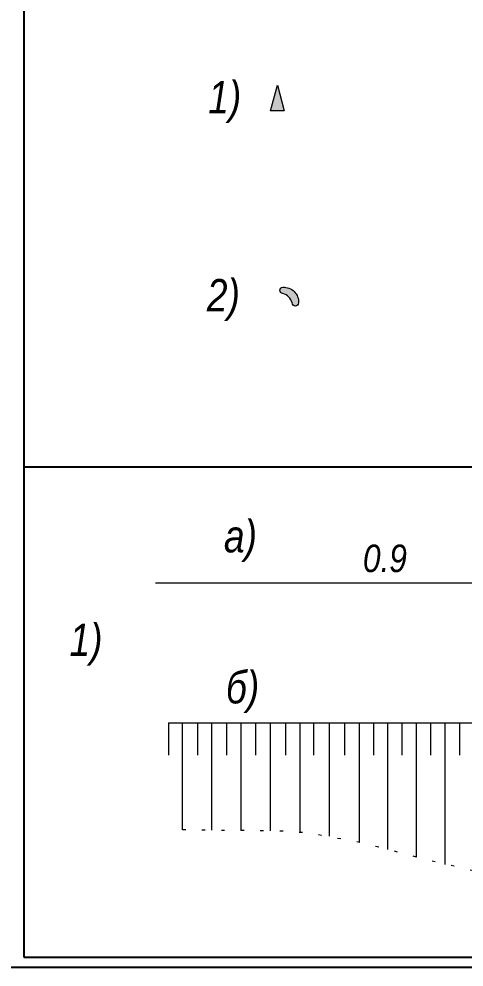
# Model space of a CAD drawing. Header units: metres. Extents: x -393 to 694, y -10 to 691.
# Drawn here: x 217.05 to 230.77, y 406.07 to 435.34 of the extents above; entities that cross this region are included whole.
import ezdxf

# ---------------------------------------------------------------- set-up
doc = ezdxf.new("R2010")
doc.units = ezdxf.units.M
doc.linetypes.add('СП-0.2х1.0', pattern=[1.2, 0.2, -1])
doc.layers.add('17 Рельеф', color=7, linetype='Continuous', lineweight=15, true_color=0xa55200)
doc.styles.add('СП_Д', font='ARIALNI.TTF')
doc.linetypes.add('СП_7.8.2', pattern='A,1,[130,ltypeshp.shx,S=0.25,R=0,X=0,Y=0.25],0,1,[130,ltypeshp.shx,S=0.6,R=0,X=0,Y=0.6],0', length=2)

# ---------------------------------------------------------------- blocks, each defined once
blk = doc.blocks.new('СП_9.17.1')
at = {"linetype": 'Continuous', "lineweight": 15}
h = blk.add_hatch(color=0, dxfattribs=at)
h.dxf.hatch_style = 1
h.paths.add_polyline_path([(0.2122606150651009, -0.3664759413285891, 1), (0.6022606150651006, -0.3664759413285925, 0.4575903748069788), (-0.367802568279615, 0.5999534592413575, 0.916536957916215), (-0.3678025682796096, 0.2099534592413574, -0.2698369532517209)])
at = {"color": 0, "linetype": 'Continuous', "lineweight": 15}
blk.add_lwpolyline([(0.6022606150651009, -0.3664759413285897, -1), (0.2122606150651009, -0.3664759413285896, 0.2698369532517216), (-0.3678025682796114, 0.2099534592413577, -0.9165369579162134), (-0.3678025682796113, 0.5999534592413578, -0.4575903748069766), (0.6022606150651009, -0.3664759413285897)], format="xyb", dxfattribs=at)
blk = doc.blocks.new('*U115')
at = {"linetype": 'Continuous', "lineweight": -2}
h = blk.add_hatch(color=0, dxfattribs=at)
h.dxf.hatch_style = 1
h.paths.add_polyline_path([(-0.4247561784244537, -0.5278616822944461), (0.4247561784242782, -0.5278616822944452), (1.757899381615857e-13, 1.055723364588891)])
at = {"color": 0, "linetype": 'Continuous', "lineweight": 5}
blk.add_lwpolyline([(-0.4247561784244537, -0.5278616822944461), (1.757899381615857e-13, 1.055723364588891), (0.4247561784242781, -0.5278616822944453)], close=True, dxfattribs=at)

msp = doc.modelspace()

# ---------------------------------------------------------------- linework, layer by layer
at = {"color": 7, "ltscale": 0.5}
msp.add_lwpolyline([(196.6000000000004, 406.0727287954369), (257.5, 406.0727287954369), (257.5, 506.492047277583), (196.6000000000004, 506.492047277583)], close=True, dxfattribs=at)
at = {"ltscale": 0.5}
msp.add_lwpolyline([(217.2000000000007, 406.3727287954371), (257.2000000000007, 406.3727287954371), (257.2000000000007, 494.5405109268922), (217.2000000000007, 494.5405109268922)], close=True, dxfattribs=at)
at = {"color": 253, "linetype": 'Continuous', "ltscale": 0.5}
msp.add_lwpolyline([(257.2000000000007, 421.5028997210911), (217.2000000000007, 421.5028997210911)], dxfattribs=at)
at = {"layer": '17 Рельеф', "color": 0, "linetype": 'СП_7.8.2', "ltscale": 0.5}
msp.add_lwpolyline([(234.9810234035772, 417.922455667145), (221.2638636465626, 417.922455667145)], dxfattribs=at)
at = {"layer": '17 Рельеф', "color": 0, "linetype": 'Continuous', "lineweight": 15, "ltscale": 0.5}
for points in [[(221.6570776420976, 413.6119153723453), (234.6107114634542, 413.6119153723453)], [(221.6570776420976, 413.6119153723453), (221.6570776420976, 412.6119153723453)], [(222.0850297357956, 413.6119153723453), (222.0850297357956, 410.3100739327024)], [(222.5526355737584, 413.6119153723453), (222.5526355737584, 412.6119153723453)], [(222.9860306632891, 413.6119153723453), (222.9860306632891, 410.2949435625164)], [(223.4536365012518, 413.6119153723453), (223.4536365012518, 412.6119153723453)], [(223.8870260649001, 413.6119153723453), (223.8870260649001, 410.2899199950011)], [(224.3432320039738, 413.6119153723453), (224.3432320039738, 412.6119153723453)], [(224.799432417165, 413.6119153723453), (224.799432417165, 410.2813014052122)], [(225.2670382551241, 413.6119153723453), (225.2670382551241, 412.6119153723453)], [(225.7118332435439, 413.6119153723453), (225.7118332435439, 410.2343018533288)], [(226.1338229083067, 413.6119153723453), (226.1338229083067, 412.6119153723453)], [(226.6134917512445, 413.6119153723453), (226.6134917512445, 410.1166491472618)], [(227.090839722865, 413.6119153723453), (227.090839722865, 412.6119153723453)], [(227.5379390049511, 413.6119153723453), (227.5379390049511, 409.9251580393943)], [(227.981170168172, 413.6119153723453), (227.981170168172, 412.6119153723453)], [(228.4174276656649, 413.6119153723453), (228.4174276656649, 409.7023470421814)], [(228.8596475920949, 413.6119153723453), (228.8596475920949, 412.6119153723453)], [(229.2956177436154, 413.6119153723453), (229.2956177436154, 409.4672223641214)], [(229.7419212983932, 413.6119153723453), (229.7419212983932, 412.6119153723453)], [(230.1852132463373, 413.6119153723453), (230.1852132463373, 409.242482576738)], [(230.62828415892, 413.6119153723453), (230.62828415892, 412.6119153723453)]]:
    msp.add_lwpolyline(points, dxfattribs=at)
at = {"layer": '17 Рельеф', "color": 0, "linetype": 'СП-0.2х1.0', "lineweight": 15, "ltscale": 0.5, "flags": 128}
msp.add_lwpolyline([(234.5869821517426, 408.3496703825663), (233.4123605189334, 408.569948433013), (232.3013807905627, 408.7851644774096), (231.0706648918851, 409.0403869599895), (229.6454485367613, 409.3760421058946), (228.7463251718982, 409.6143231960482), (227.5857793047674, 409.9138109225937), (225.9923644623523, 410.206378213345), (225.2321184012305, 410.2660449901509), (223.4374037181478, 410.291032295449), (222.8386467286834, 410.2968618071332), (221.6446894631918, 410.3192442262339)], dxfattribs=at)

# ---------------------------------------------------------------- block references
at = {"layer": '17 Рельеф', "linetype": 'Continuous', "lineweight": 20, "xscale": 0.5, "yscale": 0.5, "zscale": 0.5}
for name, p in [('*U115', (225.0173223914639, 432.7656600956775)), ('СП_9.17.1', (225.3688630923766, 426.7560845968542))]:
    msp.add_blockref(name, p, dxfattribs=at)

# ---------------------------------------------------------------- texts
at = {"color": 212, "lineweight": 13, "true_color": 0xe000e0, "char_height": 1, "width": 1, "attachment_point": 5, "style": 'СП_Д'}
for s, insert in [('1)', (223.3940843620285, 432.7754916792092)), ('2)', (223.3524695837441, 426.6624229219638)), ('а)', (223.8789432235094, 419.2220885696227)), ('1)', (219.1160385414187, 416.0246464466325)), ('б)', (223.9451036509263, 414.5608959795059))]:
    msp.add_mtext(s, dxfattribs=dict(at, insert=insert))
at = {"layer": '17 Рельеф', "color": 0, "linetype": 'Continuous', "insert": (228.3337003006323, 418.6830751957727), "char_height": 0.85, "attachment_point": 5, "line_spacing_factor": 0.8, "style": 'СП_Д'}
msp.add_mtext('0.9', dxfattribs=at)

doc.saveas('drawing.dxf')
